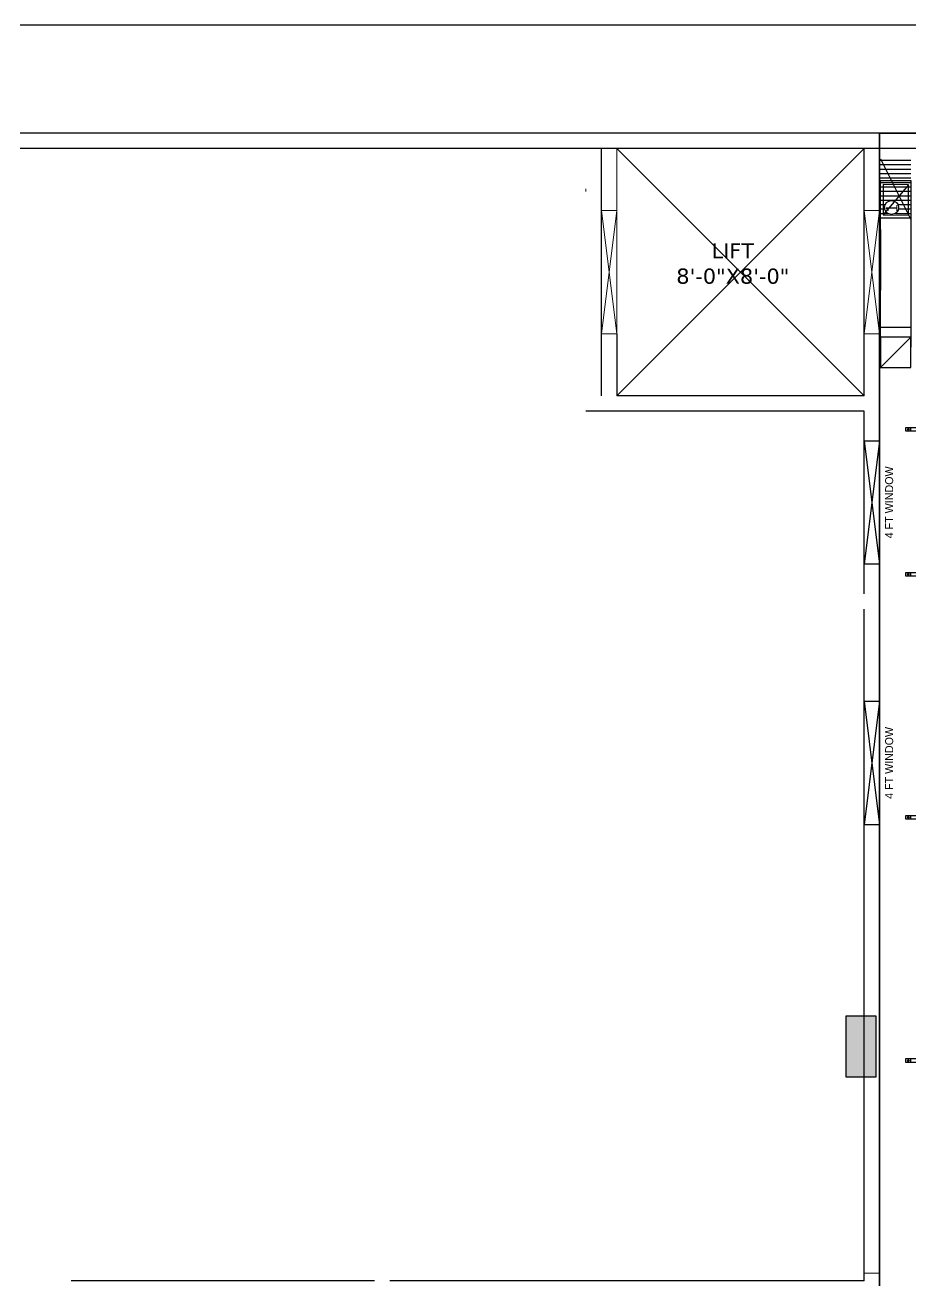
# Model space of a CAD drawing. Header units: millimetres. Extents: x -5691 to 68617, y -23008 to 84113.
# Drawn here: x 16664 to 25404, y 53873 to 66269 of the extents above; entities that cross this region are included whole.
import ezdxf
from ezdxf.enums import TextEntityAlignment as Align

# ---------------------------------------------------------------- set-up
doc = ezdxf.new("R2010")
doc.units = ezdxf.units.MM
doc.header["$LTSCALE"] = 700
doc.header["$MEASUREMENT"] = 0
doc.linetypes.add('architactur xref$0$DASHED', pattern=[0.75, 0.5, -0.25])
doc.linetypes.add('HIDDEN', pattern=[0.375, 0.25, -0.125])
for name, color, linetype in [('architactur xref$0$OUTER LINE', 8, 'Continuous'), ('architactur xref$0$TEXT', 8, 'Continuous'), ('architactur xref$0$WALL', 8, 'Continuous'), ('architactur xref$0$WINDOOW', 8, 'Continuous'), ('ARCHITEC', 8, 'Continuous'), ('rcp$0$RETURN GRILL-600x300', 5, 'Continuous'), ('rcp$0$X-REF', 8, 'Continuous'), ('Return Ahu-06', 1, 'Continuous'), ('Supply Ahu-06', 3, 'Continuous'), ('X-REF', 8, 'Continuous')]:
    doc.layers.add(name, color=color, linetype=linetype)
doc.layers.add('rcp$0$MAAM TEXT', color=7, linetype='Continuous', lineweight=25)
doc.layers.add('SA-HANGERS', color=21, linetype='Continuous', lineweight=30)
doc.styles.add('architactur xref$0$H St Bt', font='stylu.ttf')
doc.styles.add('architactur xref$0$VERDANA', font='verdana.ttf')
doc.styles.add('rcp$0$style1', font='ARIALN.TTF')

# ---------------------------------------------------------------- blocks, each defined once
blk = doc.blocks.new('*U36')
for p, q in [((0, 0), (0, 37)), ((1100, 0), (1100, 37))]:
    blk.add_line(p, q)
for points in [[(0, 0), (-50, 0), (-50, 37), (0, 37)], [(1100, 37), (1150, 37), (1150, 0), (1100, 0)]]:
    blk.add_lwpolyline(points)
at = {"linetype": 'HIDDEN', "ltscale": 0.5}
for points in [[(0, 37), (1100, 37)], [(1100, 0), (0, 0)]]:
    blk.add_lwpolyline(points, dxfattribs=at)
for centre in [(-25, 18), (1125, 18)]:
    blk.add_circle(centre, 8.44)
blk = doc.blocks.new('*U229')
at = {"layer": 'architactur xref$0$WALL', "color": 0}
for p, q in [((60520.06, 48188.77), (60526.06, 48188.77)), ((60520.06, 48140.77), (60520.06, 48188.77)), ((60526.06, 48188.77), (60520.06, 48140.77)), ((60520.06, 48188.77), (60526.06, 48140.77)), ((60526.06, 48188.77), (60526.06, 48140.77)), ((60526.06, 48140.77), (60520.06, 48140.77))]:
    blk.add_line(p, q, dxfattribs=at)
at = {"layer": 'architactur xref$0$TEXT', "lineweight": 0, "style": 'architactur xref$0$H St Bt'}
blk.add_text('4 FT WINDOW', height=3.1104, rotation=90, dxfattribs=at).set_placement((60531.34, 48150.84))
blk = doc.blocks.new('*U230')
at = {"layer": 'architactur xref$0$WALL', "color": 0}
for p, q in [((60520.06, 48188.77), (60526.06, 48188.77)), ((60520.06, 48140.77), (60520.06, 48188.77)), ((60526.06, 48188.77), (60520.06, 48140.77)), ((60520.06, 48188.77), (60526.06, 48140.77)), ((60526.06, 48188.77), (60526.06, 48140.77)), ((60526.06, 48140.77), (60520.06, 48140.77))]:
    blk.add_line(p, q, dxfattribs=at)
at = {"layer": 'architactur xref$0$TEXT', "lineweight": 0, "style": 'architactur xref$0$H St Bt'}
blk.add_text('4 FT WINDOW', height=3.1104, rotation=90, dxfattribs=at).set_placement((60531.34, 48150.84))
blk = doc.blocks.new('architactur xref')
at = {"layer": 'architactur xref$0$OUTER LINE', "linetype": 'Continuous', "ltscale": 12}
blk.add_line((1974, 2609), (-90, 2609), dxfattribs=at)
at = {"layer": 'architactur xref$0$WALL', "linetype": 'Continuous'}
for p, q in [((1027, 2567), (-15, 2567)), ((1027, 2561), (-9, 2561)), ((879.93, 2465), (879.93, 2561)), ((982, 2465), (982, 2561)), ((988, 2160), (988, 2561)), ((885.93, 2489), (885.93, 2465)), ((982, 2465), (885.93, 2465)), ((982, 2459), (873.93, 2459)), ((982, 2388), (982, 2459)), ((982, 2121), (982, 2382)), ((988, 2102.6), (988, 2124)), ((791.76, 2121), (673.88, 2121)), ((982, 2121), (797.76, 2121))]:
    blk.add_line(p, q, dxfattribs=at)
at = {"layer": 'architactur xref$0$WINDOOW', "lineweight": 35}
for p, q in [((988, 2115), (988, 2567)), ((988, 2567), (1505, 2567))]:
    blk.add_line(p, q, dxfattribs=at)
at = {"layer": 'architactur xref$0$WINDOOW', "lineweight": 0}
for p, q in [((885.93, 2485.84), (885.93, 2561)), ((873.93, 2544.39), (873.93, 2545.39)), ((879.93, 2497.39), (879.93, 2537)), ((885.93, 2537), (879.93, 2537)), ((885.93, 2537), (879.93, 2489)), ((879.93, 2537), (885.93, 2489)), ((982, 2497.39), (982, 2537)), ((988, 2537), (982, 2537)), ((988, 2537), (982, 2489)), ((982, 2537), (988, 2489)), ((988, 2485.84), (988, 2537)), ((885.93, 2489), (879.93, 2489)), ((988, 2489), (982, 2489)), ((982, 2489), (982, 2465)), ((982, 2124), (988, 2124))]:
    blk.add_line(p, q, dxfattribs=at)
at = {"layer": 'architactur xref$0$WINDOOW', "linetype": 'architactur xref$0$DASHED', "lineweight": 0, "ltscale": 12}
for p, q in [((885.93, 2561), (982, 2465)), ((982, 2561), (885.93, 2465)), ((982, 2485.96), (982, 2537)), ((988, 2485.96), (988, 2537))]:
    blk.add_line(p, q, dxfattribs=at)
at = {"layer": 'architactur xref$0$WALL'}
for name, p in [('*U230', (-59538.06, -45741.27)), ('*U229', (-59538.06, -45842.52))]:
    blk.add_blockref(name, p, dxfattribs=at)
at = {"layer": 'architactur xref$0$TEXT', "lineweight": 0, "insert": (930.99, 2516.32), "char_height": 5.9055, "width": 125.3436, "attachment_point": 5, "style": 'architactur xref$0$VERDANA'}
blk.add_mtext('LIFT\\P8\'-0"X8\'-0"', dxfattribs=at)
blk = doc.blocks.new('rcp$0$saaa')
at = {"layer": 'rcp$0$RETURN GRILL-600x300'}
h = blk.add_hatch(dxfattribs=at)
h.set_pattern_fill('ANSI31', color=256, scale=350, angle=135, style=0)
h.set_pattern_definition([(270, (332422.58, 31332.115), (-43.75, 3e-15), [])])
h.paths.add_polyline_path([(272318, 32662), (272318, 32962), (271718, 32962), (271718, 32662)])
h.paths.add_polyline_path([(271905, 32852, 1), (271767, 32852, 1)], flags=16)
blk.add_line((272318, 32962), (271718, 32662), dxfattribs=at)
blk.add_circle((271836, 32852, 0), 68.8, dxfattribs=at)
at = {"layer": 'rcp$0$MAAM TEXT', "color": 7, "style": 'rcp$0$style1'}
blk.add_text('1', height=117, dxfattribs=at).set_placement((271830, 32794, 0), align=Align.CENTER)
blk = doc.blocks.new('rcp')
at = {"layer": 'rcp$0$RETURN GRILL-600x300', "rotation": 90}
blk.add_blockref('rcp$0$saaa', (58066, -207368), dxfattribs=at)
at = {"layer": 'rcp$0$X-REF', "xscale": 25.39999999999418, "yscale": 25.39999999999418, "zscale": 25.39999999999418}
blk.add_blockref('architactur xref', (0, 0), dxfattribs=at)

msp = doc.modelspace()

# ---------------------------------------------------------------- block references
at = {"layer": 'X-REF', "ltscale": 8}
msp.add_blockref('rcp', (0, 0), dxfattribs=at)

# ---------------------------------------------------------------- next in the draw order: block references
at = {"layer": 'X-REF', "xscale": 25.39999999999418, "yscale": 25.39999999999418, "zscale": 25.39999999999418}
msp.add_blockref('architactur xref', (0, 0), dxfattribs=at)

# ---------------------------------------------------------------- next in the draw order: hatches: boundary and pattern name
at = {"layer": 'ARCHITEC'}
msp.add_hatch(color=256, dxfattribs=at).paths.add_polyline_path([(24763, 55886.9), (25063, 55886.9), (25063, 56486.9), (24763, 56486.9)])

# ---------------------------------------------------------------- next in the draw order: linework, layer by layer
msp.add_lwpolyline([(24763, 55886.9), (25063, 55886.9), (25063, 56486.9), (24763, 56486.9)], close=True, dxfattribs=at)
at = {"layer": 'Return Ahu-06', "ltscale": 600}
for p, q in [((25104.3, 63088.3, 113.5), (25104.3, 64736.5)), ((25104.3, 64736.5), (25404.3, 64736.5)), ((25404.3, 64736.5), (25404.3, 63088.3, 113.5)), ((25379.3, 64693.7), (25129.3, 64394.6)), ((25104.3, 63288.3, 150), (25404.3, 63288.3, 50)), ((25404.3, 63188.3, 100), (25104.3, 62888.3, 100))]:
    msp.add_line(p, q, dxfattribs=at)
msp.add_lwpolyline([(25379.3, 64393.7), (25379.3, 64693.7), (25129.3, 64694.6), (25129.3, 64394.6)], close=True, dxfattribs=at)
at = {"layer": 'Return Ahu-06', "ltscale": 600, "elevation": 100}
msp.add_lwpolyline([(25104.3, 62888.3), (25404.3, 62888.3), (25404.3, 63188.3), (25104.3, 63188.3)], close=True, dxfattribs=at)
at = {"layer": 'Supply Ahu-06'}
msp.add_line((25104.4, 64250.8, 900), (25104.4, 63650.8, 300), dxfattribs=at)

# ---------------------------------------------------------------- next in the draw order: block references
at = {"layer": 'SA-HANGERS', "rotation": 0.0037799680080769}
for p in [(25404.1, 62260.4, 900), (25404.3, 60829.9, 450), (25404.3, 58429.9, 450), (25404.3, 56029.9, 450)]:
    msp.add_blockref('*U36', p, dxfattribs=at)

doc.saveas('drawing.dxf')
